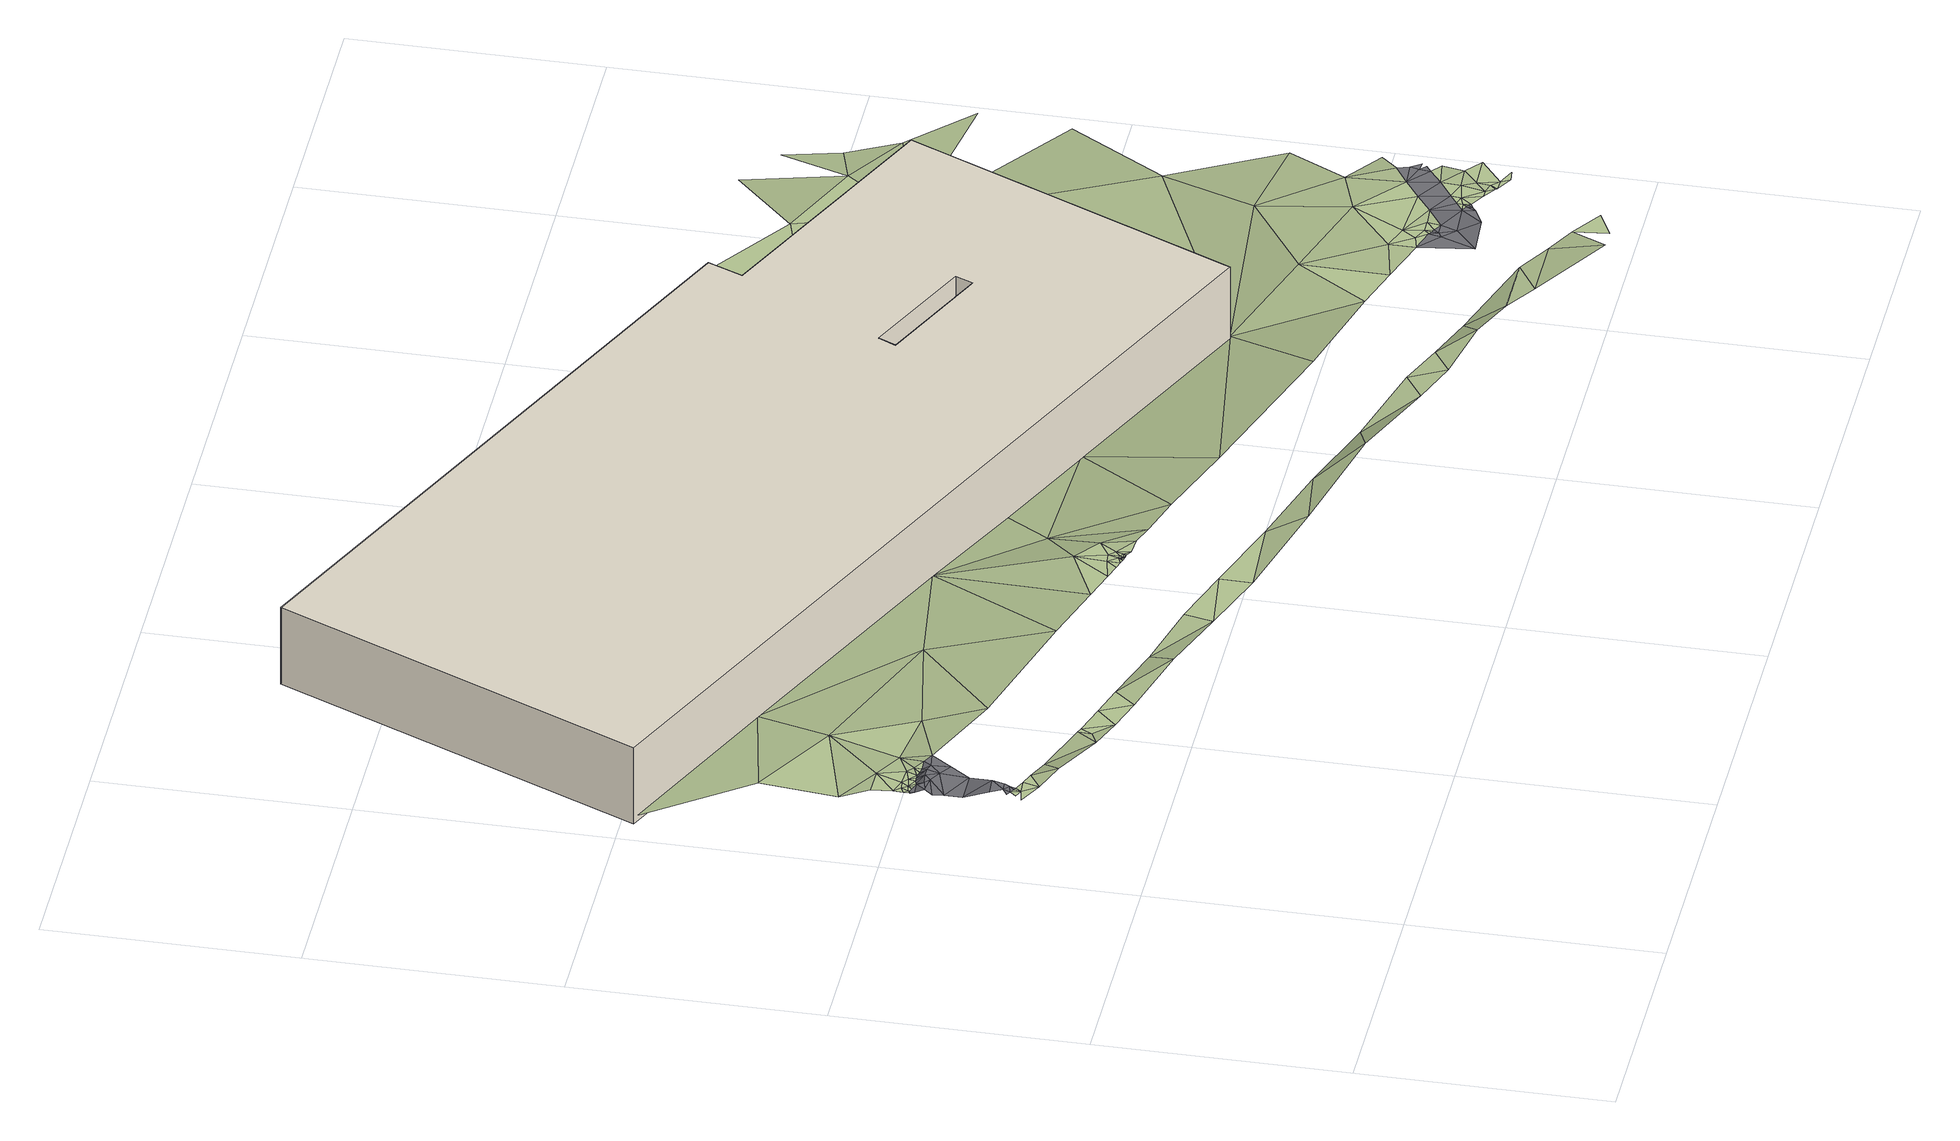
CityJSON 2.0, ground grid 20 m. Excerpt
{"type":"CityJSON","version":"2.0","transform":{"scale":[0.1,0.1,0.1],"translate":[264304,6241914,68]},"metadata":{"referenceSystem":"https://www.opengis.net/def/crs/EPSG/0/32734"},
"CityObjects":{
"building1":{"type":"Building","attributes":{"address":"197 Nelson Mandela Boulevard Cape Town","building":"warehouse","building:levels":2,"operator":"Oasis","building_height":6.9,"roof_height":77,"ground_height":69.6,"plus_code":"4FRW3F72+C5V"},"geometry":[{"type":"Solid","lod":"1","boundaries":[[[[0,1,2,3]],[[1,4,5,2]],[[4,6,7,5]],[[6,8,9,7]],[[8,10,11,9]],[[10,0,3,11]],[[12,13,14,15]],[[13,16,17,14]],[[16,18,19,17]],[[18,12,15,19]],[[3,2,5,7,9,11],[15,14,17,19]],[[10,8,6,4,1,0],[18,16,13,12]]]]}]},
"terrain1":{"type":"TINRelief","geometry":[{"type":"CompositeSurface","lod":"1","boundaries":[[[20,21,22]],[[22,23,24]],[[25,23,22]],[[25,22,26]],[[27,22,21]],[[22,27,26]],[[28,27,21]],[[28,21,29]],[[30,31,32]],[[31,30,33]],[[33,34,31]],[[35,34,33]],[[36,32,31]],[[37,32,36]],[[28,29,38]],[[35,39,34]],[[40,31,34]],[[40,36,31]],[[39,40,34]],[[37,36,41]],[[40,39,42]],[[41,36,40]],[[43,40,42]],[[44,45,46]],[[37,46,45]],[[47,41,40]],[[43,47,40]],[[38,29,48]],[[46,37,41]],[[47,43,49]],[[47,49,50]],[[51,41,47]],[[50,51,47]],[[46,41,51]],[[52,50,53]],[[52,51,50]],[[52,53,54]],[[54,55,52]],[[38,48,56]],[[57,46,51]],[[57,51,52]],[[52,55,57]],[[46,58,44]],[[59,44,58]],[[60,57,55]],[[61,56,48]],[[48,62,61]],[[56,61,63]],[[64,59,65]],[[62,63,61]],[[46,57,58]],[[57,60,66]],[[63,62,67]],[[67,62,68]],[[57,66,58]],[[66,60,69]],[[58,65,59]],[[68,70,67]],[[68,71,70]],[[72,58,66]],[[71,73,70]],[[66,69,72]],[[58,72,65]],[[74,73,71]],[[69,75,72]],[[73,74,76]],[[74,77,76]],[[78,65,72]],[[77,74,79]],[[75,78,72]],[[75,80,78]],[[79,81,77]],[[80,82,83]],[[84,85,82]],[[80,83,78]],[[84,86,85]],[[82,85,83]],[[81,79,87]],[[86,88,85]],[[89,88,86]],[[90,89,91]],[[89,90,88]],[[90,91,92]],[[90,92,88]],[[92,91,93]],[[94,93,91]],[[93,95,92]],[[95,93,94]],[[85,88,96]],[[92,97,88]],[[95,94,98]],[[95,97,92]],[[83,85,96]],[[95,98,99]],[[96,88,97]],[[99,97,95]],[[98,100,99]],[[99,101,97]],[[101,96,97]],[[102,99,100]],[[102,101,99]],[[103,101,102]],[[104,83,96]],[[104,96,101]],[[103,104,101]],[[105,104,103]],[[78,83,106]],[[106,83,104]],[[106,104,105]],[[87,107,81]],[[106,105,108]],[[78,106,109]],[[110,107,87]],[[108,111,106]],[[106,111,109]],[[110,112,107]],[[111,108,113]],[[114,112,110]],[[112,114,115]],[[116,115,114]],[[113,117,111]],[[115,116,118]],[[117,113,119]],[[116,120,118]],[[121,122,123]],[[120,124,118]],[[123,125,121]],[[124,120,126]],[[127,125,123]],[[128,125,127]],[[117,119,129]],[[130,124,126]],[[131,128,127]],[[130,126,132]],[[131,133,128]],[[117,129,134]],[[135,130,132]],[[136,134,129]],[[132,137,135]],[[134,136,138]],[[136,139,138]],[[137,140,135]],[[141,142,143]],[[144,117,134]],[[138,139,145]],[[139,146,145]],[[140,147,148]],[[138,145,149]],[[146,150,145]],[[150,149,145]],[[146,151,150]],[[152,134,138]],[[153,150,151]],[[154,150,153]],[[149,150,154]],[[153,155,154]],[[149,152,138]],[[149,154,156]],[[155,156,154]],[[152,144,134]],[[149,156,157]],[[158,159,160]],[[152,149,157]],[[158,160,161]],[[158,162,159]],[[161,163,158]],[[163,164,158]],[[117,144,165]],[[164,162,158]],[[163,166,164]],[[167,162,164]],[[164,166,168]],[[168,166,169]],[[164,170,167]],[[168,170,164]],[[171,168,169]],[[152,157,172]],[[169,173,171]],[[171,174,168]],[[175,171,173]],[[168,174,170]],[[170,176,167]],[[117,165,4]],[[177,175,173]],[[171,175,174]],[[178,144,152]],[[172,178,152]],[[177,179,175]],[[180,181,143]],[[170,174,182]],[[176,170,182]],[[174,175,183]],[[182,174,183]],[[184,176,182]],[[176,184,185]],[[186,178,172]],[[143,4,180]],[[144,178,187]],[[186,188,178]],[[144,187,165]],[[180,4,189]],[[190,4,165]],[[191,180,189]],[[4,192,189]],[[193,192,4]],[[189,192,194]],[[189,194,195]]]}]},
"road1":{"type":"Road","attributes":{"highway":"tertiary","name":"Upper Roodebloem Road","surface":"asphalt","lanes":1,"width":2.2,"oneway":"yes"},"geometry":[{"type":"MultiSurface","lod":"1","boundaries":[[[196,197,23]],[[25,198,23]],[[23,198,196]],[[25,26,198]],[[199,196,198]],[[200,196,201]],[[200,201,202]],[[201,196,199]],[[203,202,204]],[[203,205,206]],[[202,201,204]],[[206,205,207]],[[207,35,208]],[[33,30,209]],[[209,208,33]],[[35,33,208]],[[35,207,210]],[[204,211,203]],[[207,205,210]],[[211,205,203]],[[35,210,39]],[[42,39,210]],[[212,210,205]],[[42,210,212]],[[211,212,205]],[[43,42,212]],[[211,204,213]],[[49,43,212]],[[212,211,214]],[[214,49,212]],[[214,50,49]],[[211,215,214]],[[215,211,213]],[[50,214,53]],[[54,53,214]],[[54,214,215]],[[54,215,55]],[[60,215,213]],[[55,215,60]]]}]},
"road2":{"type":"Road","attributes":{"highway":"motorway_link","surface":"asphalt","lanes":1,"width":2.2,"oneway":"yes"},"geometry":[{"type":"MultiSurface","lod":"1","boundaries":[[[216,217,139]],[[216,218,217]],[[139,217,146]],[[218,216,219]],[[146,217,220]],[[218,220,217]],[[220,151,146]],[[153,151,220]],[[155,220,218]],[[155,153,220]],[[159,218,219]],[[218,159,155]],[[159,219,221]],[[155,159,156]],[[221,160,159]],[[221,222,160]],[[160,222,161]],[[156,159,162]],[[161,222,163]],[[167,156,162]],[[156,167,157]],[[157,167,176]],[[157,176,172]],[[176,185,172]],[[172,185,223]],[[224,172,223]],[[186,172,224]],[[223,185,225]],[[224,223,226]]]}]}
},
"vertices":[
[9,588,16],[718,271,16],[718,271,85],[9,588,85],[838,537,16],[838,537,85],[638,627,16],[638,627,85],[650,655,16],[650,655,85],[141,882,16],[141,882,85],[569,497,16],[576,511,16],[576,511,85],[569,497,85],[667,470,16],[667,470,85],[661,456,16],[661,456,85],
[61,303,40],[80,293,40],[72,305,40],[70,313,40],[65,308,40],[73,311,40],[75,310,40],[84,306,40],[94,302,40],[100,282,45],[69,390,30],[71,391,30],[68,394,30],[70,390,30],[73,388,30],[73,385,35],[74,397,30],[69,402,30],[112,295,39],[77,386,30],[77,392,30],[81,398,30],[81,387,30],[85,388,30],[56,441,28],[67,419,30],[89,419,30],[86,394,30],[139,261,45],[89,388,30],[92,388,30],[96,397,30],[100,392,31],[96,387,30],[100,386,31],[104,385,35],[153,278,43],[111,405,31],[133,463,29],[66,504,26],[113,381,35],[152,267,43],[167,252,43],[157,276,43],[9,588,23],[155,522,24],[161,398,32],[183,268,43],[196,243,43],[182,352,35],[210,260,43],[253,224,49],[259,416,28],[262,244,42],[310,205,47],[287,320,39],[315,228,47],[367,212,46],[363,429,24],[367,186,46],[339,304,39],[436,190,45],[365,296,39],[386,326,39],[378,292,39],[384,300,39],[384,290,39],[451,160,53],[390,293,39],[388,289,39],[390,290,39],[391,288,39],[391,290,39],[391,289,39],[392,288,39],[392,289,39],[393,301,39],[393,292,39],[394,288,39],[396,290,39],[396,287,39],[398,296,39],[400,285,39],[409,283,43],[407,310,39],[426,277,43],[424,353,26],[504,167,50],[460,266,44],[452,390,22],[535,133,66],[541,350,22],[573,144,49],[529,243,43],[619,107,56],[641,122,56],[661,94,53],[718,271,22],[682,108,53],[666,198,44],[703,80,63],[576,511,23],[569,497,23],[587,489,23],[722,94,52],[603,499,23],[738,65,63],[615,476,23],[631,487,23],[740,173,52],[803,67,54],[661,456,24],[773,50,57],[667,470,24],[780,231,51],[831,51,54],[776,161,53],[833,8,62],[813,169,55],[813,148,55],[854,37,56],[650,655,18],[638,627,20],[711,594,18],[854,279,48],[825,151,55],[832,142,55],[857,9,56],[879,20,56],[833,162,55],[836,146,55],[835,140,55],[858,205,54],[838,139,55],[847,146,55],[845,135,55],[862,147,56],[878,159,56],[874,124,56],[866,123,56],[871,121,56],[873,120,56],[874,129,56],[875,118,56],[882,127,56],[900,358,34],[887,111,56],[883,135,56],[894,111,56],[898,104,56],[898,130,56],[901,108,57],[895,171,56],[899,103,56],[902,119,57],[907,102,57],[899,146,56],[911,95,57],[895,218,54],[921,96,57],[812,624,15],[738,672,17],[916,131,57],[930,120,57],[921,149,56],[912,156,56],[912,182,56],[926,266,49],[928,196,53],[885,594,13],[965,439,22],[873,675,7],[933,562,15],[976,513,19],[919,604,10],[910,650,8],
[72,319,40],[66,315,40],[77,315,40],[79,319,40],[67,328,40],[82,329,40],[63,348,35],[63,362,35],[89,348,35],[81,376,35],[62,371,35],[68,378,35],[70,386,30],[68,389,30],[77,380,35],[91,371,35],[87,381,35],[101,364,35],[94,381,35],[100,379,35],
[819,104,55],[830,132,55],[840,122,55],[853,106,56],[835,135,55],[867,113,56],[871,116,56],[913,165,56],[915,172,56],[918,160,56],[921,164,56]
]}
